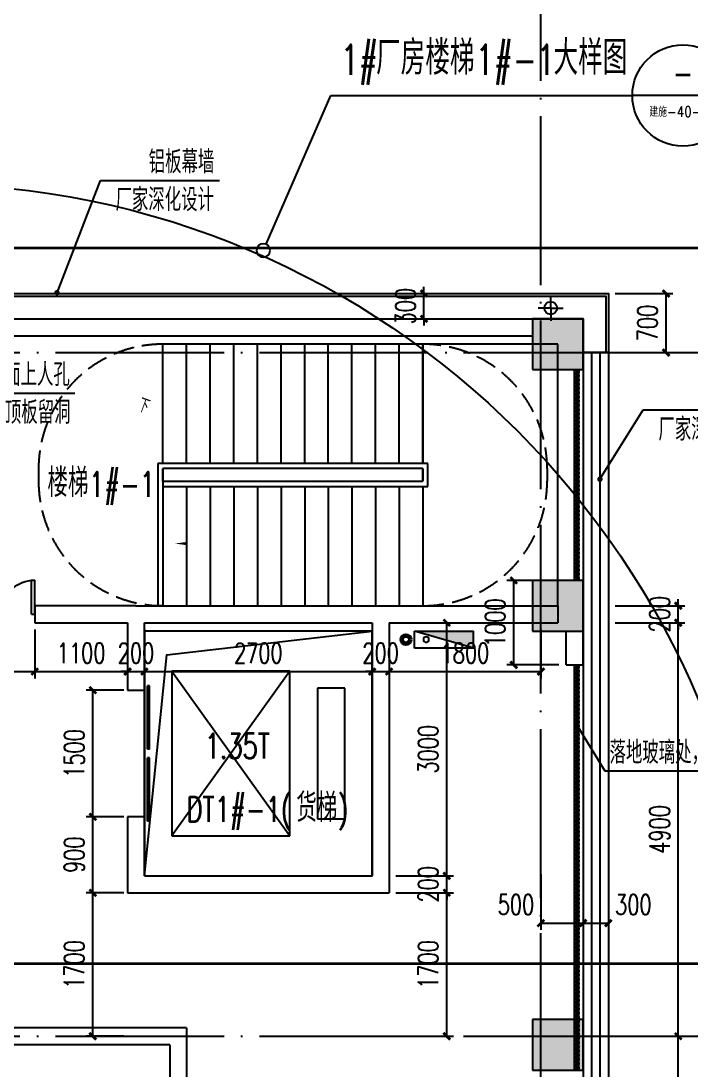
# Model space of a CAD drawing. Extents: x -1313754 to 847533, y 489853 to 941203.
# Drawn here: x -75018 to -67074, y 823320 to 835749 of the extents above; entities that cross this region are included whole.
import ezdxf
from ezdxf.enums import TextEntityAlignment as Align

# ---------------------------------------------------------------- set-up
doc = ezdxf.new("R2010")
doc.units = 0
doc.header["$LTSCALE"] = 1000
doc.header["$MEASUREMENT"] = 0
doc.linetypes.add('DASH', pattern=[0.35, 0.25, -0.1])
doc.linetypes.add('DOTE', pattern=[2.42, 2, -0.2, 0.02, -0.2])
doc.layers.get('Defpoints').update_dxf_attribs({"color": 210})
for name, color, linetype in [('99平面图例外参|99平面图例外参|99平面图例外参|A-STAIR', 150, 'Continuous'), ('A-AXIS-DOTE', 14, 'DOTE'), ('A-AXIS-DP', 126, 'Continuous'), ('A-AXIS-SYMB', 3, 'Continuous'), ('A-CURTAIN', 134, 'Continuous'), ('A-DRAIN', 142, 'Continuous'), ('A-HRAIL', 173, 'Continuous'), ('A-LIN-V', 9, 'Continuous'), ('A-STAIR', 150, 'Continuous'), ('A-TEXT', 61, 'Continuous'), ('A-WINDOW', 140, 'Continuous'), ('A-防火门窗', 1, 'Continuous'), ('AS-COLN', 6, 'Continuous'), ('AS-WALL', 40, 'Continuous'), ('AS-结构边线层', 200, 'Continuous'), ('CURTWALL', 4, 'Continuous'), ('DIM_ELEV', 3, 'Continuous'), ('PUB_HATCH', 8, 'Continuous'), ('PUB_TEXT', 7, 'Continuous'), ('SB_ZF消火栓', 10, 'Continuous'), ('WINDOW', 4, 'Continuous'), ('建-文字', 7, 'Continuous'), ('建-箭头', 3, 'Continuous')]:
    doc.layers.add(name, color=color, linetype=linetype)
doc.layers.add('A-加建区域', color=47, linetype='Continuous', plot=False)
doc.layers.add('LG-ZF消防', color=1, linetype='Continuous', lineweight=60)
doc.styles.add('_TCH_DIM', font='SIMPLEX', dxfattribs={"bigfont": 'GBCBIG'})
doc.styles.add('_TCH_DIM_T3', font='SIMPLEX', dxfattribs={"width": 0.705882, "bigfont": 'GBCBIG'})
doc.styles.add('A-STANDARD', font='SIMPLEX', dxfattribs={"bigfont": 'GBCBIG'})
doc.dimstyles.new('_TCH_ARCH&&80', dxfattribs={"dimtxt": 238, "dimasz": 80, "dimexe": 80, "dimexo": 80, "dimgap": 101, "dimtad": 1, "dimdec": 0, "dimzin": 0, "dimdsep": 46, "dimtxsty": '_TCH_DIM_T3', "dimblk": 'ARCHTICK', "dimcen": 0.09, "dimclrt": 7, "dimazin": 2, "dimtfac": 1, "dimtdec": 0, "dimtix": 1, "dimtmove": 2, "dimatfit": 3, "dimfxl": 0, "dimtolj": 1, "dimtzin": 0, "dimarcsym": 0})

# ---------------------------------------------------------------- blocks, each defined once
blk = doc.blocks.new('dote')
at = {"layer": 'A-AXIS-DOTE'}
for p, q in [((151882.2, -69000), (151882.2, 36662.3)), ((134026.4, 27000), (158590, 27000)), ((134026.4, 18900), (158590, 18900))]:
    blk.add_line(p, q, dxfattribs=at)
blk = doc.blocks.new('43243')
at = {"layer": 'AS-结构边线层'}
for points in [[(-83954, 741420), (-83954, 832020), (-83354, 832020), (-83354, 831920), (-82854, 831920), (-82854, 831720), (-80554, 831720), (-80554, 831920), (-80254, 831920), (-80254, 832220), (-68354, 832220), (-68354, 821020), (-70554, 821020), (-70554, 818320), (-68354, 818320), (-68354, 782920), (-70554, 782920), (-70554, 774520)], [(-73554, 825620), (-73290, 828240), (-70854, 828520)]]:
    blk.add_lwpolyline(points, dxfattribs=at)
blk.add_lwpolyline([(-73554, 825620), (-70854, 825620), (-70854, 828520), (-73554, 828520)], close=True, dxfattribs=at)
blk = doc.blocks.new('3132')
at = {"layer": 'A-AXIS-SYMB'}
for p, q in [((-72112, 833104), (-71345, 834866)), ((-71345, 834866), (-67770, 834866)), ((-66570, 834866), (-67770, 834866))]:
    blk.add_line(p, q, dxfattribs=at)
blk.add_lwpolyline([(-72064, 833030, 1), (-72225, 833030, 1)], format="xyb", close=True, dxfattribs=at)
blk.add_circle((-67170, 834866), 600, dxfattribs=at)
at = {"layer": 'DIM_ELEV', "linetype": 'DASH', "const_width": 30}
blk.add_lwpolyline([(-77020, 833060), (-66360, 833060, -0.414214), (-65860, 832560), (-65860, 825080, -0.414214), (-66360, 824580), (-77020, 824580, -0.414214), (-77520, 825080), (-77520, 832560, -0.414214)], format="xyb", close=True, dxfattribs=at)
at = {"layer": 'PUB_TEXT', "style": '_TCH_DIM', "width": 0.705882}
for s, p in [('1#', (-71228, 835111)), ('1#-1', (-69628, 835111))]:
    blk.add_text(s, height=357, dxfattribs=at).set_placement(p)
at = {"layer": 'PUB_TEXT', "style": '_TCH_DIM'}
for s, p in [('厂房楼梯', (-70808, 835111)), ('大样图', (-68704, 835111))]:
    blk.add_text(s, height=405.1, dxfattribs=at).set_placement(p)
for s, height, width, p, p2 in [('-', 365, 0.777778, (-67291, 834954), (-67048, 834954)), ('建施-40-01', 120.6, 0.947735, (-67568, 834614), (-66771, 834614))]:
    blk.add_text(s, height=height, dxfattribs=dict(at, width=width)).set_placement(p, p2, align=Align.FIT)
blk = doc.blocks.new('A$C5D961328')
at = {"layer": 'SB_ZF消火栓'}
blk.add_hatch(color=256, dxfattribs=at).paths.add_polyline_path([(0, 40), (700, 40), (700, 240)])
at = {"layer": 'A-LIN-V', "ltscale": 500}
blk.add_circle((350, 40), 10001, dxfattribs=at)
at = {"layer": 'SB_ZF消火栓'}
for p, q in [((700, 240), (0, 240)), ((0, 240), (0, 40)), ((700, 240), (0, 40)), ((700, 240), (700, 40)), ((0, 40), (700, 40))]:
    blk.add_line(p, q, dxfattribs=at)
at = {"layer": 'SB_ZF消火栓', "color": 1}
blk.add_circle((140, 140), 32.5, dxfattribs=at)
blk = doc.blocks.new('43242343')
at = {"layer": 'LG-ZF消防', "linetype": 'Continuous'}
blk.add_circle((-70454, 828420), 50, dxfattribs=at)
blk = doc.blocks.new('234243242332')
at = {"layer": 'LG-ZF消防', "linetype": 'Continuous'}
blk.add_blockref('43242343', (0, 0), dxfattribs=at)
at = {"layer": 'SB_ZF消火栓', "xscale": -1, "rotation": 180}
blk.add_blockref('A$C5D961328', (-70354, 828560), dxfattribs=at)
at = {"layer": 'SB_ZF消火栓'}
blk.add_blockref('A$C5D961328', (-76554, 823780), dxfattribs=at)
blk = doc.blocks.new('A$C78062F8E')
at = {"layer": 'A-DRAIN'}
for points in [[(0, 0), (0, 109.5)], [(0, 0), (-109.5, 0)], [(0, 0), (109.5, 0)], [(0, 0), (0, -109.5)]]:
    blk.add_lwpolyline(points, dxfattribs=at)
blk.add_circle((0, 0), 55, dxfattribs=at)
blk = doc.blocks.new('3213121')
at = {"layer": '99平面图例外参|99平面图例外参|99平面图例外参|A-STAIR', "xscale": 1.363636363636364, "yscale": 1.363636363636364, "zscale": 1.363636363636364}
blk.add_blockref('A$C78062F8E', (371262, 832347), dxfattribs=at)
blk = doc.blocks.new('w4324323333')
at = {"layer": 'AS-COLN'}
for p, q in [((-68354, 832220), (-68954, 832220)), ((-68954, 832220), (-68954, 831620)), ((-68354, 831620), (-68354, 832220)), ((-68954, 831620), (-68354, 831620)), ((-68354, 829120), (-68954, 829120)), ((-68954, 829120), (-68954, 828520)), ((-68354, 828520), (-68354, 829120)), ((-68954, 828520), (-68354, 828520)), ((-68354, 823920), (-68954, 823920)), ((-68954, 823920), (-68954, 823320)), ((-68354, 823320), (-68354, 823920)), ((-68954, 823320), (-68354, 823320))]:
    blk.add_line(p, q, dxfattribs=at)
blk = doc.blocks.new('_ArchTick')
at = {"color": 0, "linetype": 'ByBlock', "const_width": 0.4}
blk.add_lwpolyline([(-0.5, -0.5), (0.5, 0.5)], dxfattribs=at)
blk = doc.blocks.new('*D223')
at = {"layer": 'A-AXIS-DP', "color": 0, "lineweight": -2}
for p, q in [((-68641, 829120), (-69256, 829120)), ((-69176, 828120), (-69176, 829120)), ((-68641, 828120), (-69256, 828120))]:
    blk.add_line(p, q, dxfattribs=at)
at = {"layer": 'Defpoints', "color": 0}
for p in [(-69176, 829120), (-68561, 829120), (-68561, 828120)]:
    blk.add_point(p, dxfattribs=at)
at = {"layer": 'A-AXIS-DP', "color": 0, "lineweight": -2, "xscale": 80, "yscale": 80, "zscale": 80}
for p, rotation in [((-69176, 829120), 90), ((-69176, 828120), 270)]:
    blk.add_blockref('_ArchTick', p, dxfattribs=dict(at, rotation=rotation))
at = {"layer": 'A-AXIS-DP', "color": 7, "insert": (-69396, 828620), "char_height": 238, "attachment_point": 5, "rotation": 90, "style": '_TCH_DIM_T3'}
blk.add_mtext('\\A1;1000', dxfattribs=at)
blk = doc.blocks.new('*D435')
at = {"layer": 'A-AXIS-DP', "color": 0, "lineweight": -2}
for p, q in [((-70680, 832520), (-70160, 832520)), ((-70240, 832520), (-70240, 832600)), ((-70240, 832220), (-70240, 832520)), ((-70680, 832220), (-70160, 832220)), ((-70240, 832220), (-70240, 832140))]:
    blk.add_line(p, q, dxfattribs=at)
at = {"layer": 'Defpoints', "color": 0}
for p in [(-70760, 832520), (-70240, 832520), (-70760, 832220)]:
    blk.add_point(p, dxfattribs=at)
at = {"layer": 'A-AXIS-DP', "color": 0, "lineweight": -2, "xscale": 80, "yscale": 80, "zscale": 80}
for p, rotation in [((-70240, 832520), 270), ((-70240, 832220), 90)]:
    blk.add_blockref('_ArchTick', p, dxfattribs=dict(at, rotation=rotation))
at = {"layer": 'A-AXIS-DP', "color": 7, "insert": (-70460, 832370), "char_height": 238, "attachment_point": 5, "rotation": 90, "style": '_TCH_DIM_T3'}
blk.add_mtext('\\A1;300', dxfattribs=at)
blk = doc.blocks.new('*D440')
at = {"layer": 'A-AXIS-DP', "color": 0, "lineweight": -2}
for p, q in [((-73800, 825420), (-74246, 825420)), ((-74166, 823720), (-74166, 825420)), ((-73800, 823720), (-74246, 823720))]:
    blk.add_line(p, q, dxfattribs=at)
at = {"layer": 'Defpoints', "color": 0}
for p in [(-74166, 825420), (-73720, 825420), (-73720, 823720)]:
    blk.add_point(p, dxfattribs=at)
at = {"layer": 'A-AXIS-DP', "color": 0, "lineweight": -2, "xscale": 80, "yscale": 80, "zscale": 80}
for p, rotation in [((-74166, 825420), 90), ((-74166, 823720), 270)]:
    blk.add_blockref('_ArchTick', p, dxfattribs=dict(at, rotation=rotation))
at = {"layer": 'A-AXIS-DP', "color": 7, "insert": (-74386, 824570), "char_height": 238, "attachment_point": 5, "rotation": 90, "style": '_TCH_DIM_T3'}
blk.add_mtext('\\A1;1700', dxfattribs=at)
blk = doc.blocks.new('*D441')
at = {"layer": 'A-AXIS-DP', "color": 0, "lineweight": -2}
for p, q in [((-73800, 826320), (-74246, 826320)), ((-74166, 825420), (-74166, 826320)), ((-73800, 825420), (-74246, 825420))]:
    blk.add_line(p, q, dxfattribs=at)
at = {"layer": 'Defpoints', "color": 0}
for p in [(-74166, 826320), (-73720, 826320), (-73720, 825420)]:
    blk.add_point(p, dxfattribs=at)
at = {"layer": 'A-AXIS-DP', "color": 0, "lineweight": -2, "xscale": 80, "yscale": 80, "zscale": 80}
for p, rotation in [((-74166, 826320), 90), ((-74166, 825420), 270)]:
    blk.add_blockref('_ArchTick', p, dxfattribs=dict(at, rotation=rotation))
at = {"layer": 'A-AXIS-DP', "color": 7, "insert": (-74386, 825870), "char_height": 238, "attachment_point": 5, "rotation": 90, "style": '_TCH_DIM_T3'}
blk.add_mtext('\\A1;900', dxfattribs=at)
blk = doc.blocks.new('*D442')
at = {"layer": 'A-AXIS-DP', "color": 0, "lineweight": -2}
for p, q in [((-73800, 827820), (-74246, 827820)), ((-74166, 826320), (-74166, 827820)), ((-73800, 826320), (-74246, 826320))]:
    blk.add_line(p, q, dxfattribs=at)
at = {"layer": 'Defpoints', "color": 0}
for p in [(-74166, 827820), (-73720, 827820), (-73720, 826320)]:
    blk.add_point(p, dxfattribs=at)
at = {"layer": 'A-AXIS-DP', "color": 0, "lineweight": -2, "xscale": 80, "yscale": 80, "zscale": 80}
for p, rotation in [((-74166, 827820), 90), ((-74166, 826320), 270)]:
    blk.add_blockref('_ArchTick', p, dxfattribs=dict(at, rotation=rotation))
at = {"layer": 'A-AXIS-DP', "color": 7, "insert": (-74386, 827070), "char_height": 238, "attachment_point": 5, "rotation": 90, "style": '_TCH_DIM_T3'}
blk.add_mtext('\\A1;1500', dxfattribs=at)
blk = doc.blocks.new('*D622')
at = {"layer": 'A-AXIS-DP', "color": 0, "lineweight": -2}
for p, q in [((-68854, 825640), (-68854, 824980)), ((-68354, 825640), (-68354, 824980)), ((-68854, 825060), (-68354, 825060))]:
    blk.add_line(p, q, dxfattribs=at)
at = {"layer": 'Defpoints', "color": 0}
for p in [(-68854, 825720), (-68354, 825720), (-68354, 825060)]:
    blk.add_point(p, dxfattribs=at)
at = {"layer": 'A-AXIS-DP', "color": 0, "lineweight": -2, "xscale": 80, "yscale": 80, "zscale": 80, "rotation": 180}
blk.add_blockref('_ArchTick', (-68854, 825060), dxfattribs=at)
at = {"layer": 'A-AXIS-DP', "color": 0, "lineweight": -2, "xscale": 80, "yscale": 80, "zscale": 80}
blk.add_blockref('_ArchTick', (-68354, 825060), dxfattribs=at)
at = {"layer": 'A-AXIS-DP', "color": 7, "insert": (-69150, 825280), "char_height": 238, "attachment_point": 5, "style": '_TCH_DIM_T3'}
blk.add_mtext('\\A1;500', dxfattribs=at)
blk = doc.blocks.new('*D623')
at = {"layer": 'A-AXIS-DP', "color": 0, "lineweight": -2}
for p, q in [((-68354, 825640), (-68354, 824980)), ((-68054, 825640), (-68054, 824980)), ((-68354, 825060), (-68054, 825060))]:
    blk.add_line(p, q, dxfattribs=at)
at = {"layer": 'Defpoints', "color": 0}
for p in [(-68354, 825720), (-68054, 825720), (-68054, 825060)]:
    blk.add_point(p, dxfattribs=at)
at = {"layer": 'A-AXIS-DP', "color": 0, "lineweight": -2, "xscale": 80, "yscale": 80, "zscale": 80, "rotation": 180}
blk.add_blockref('_ArchTick', (-68354, 825060), dxfattribs=at)
at = {"layer": 'A-AXIS-DP', "color": 0, "lineweight": -2, "xscale": 80, "yscale": 80, "zscale": 80}
blk.add_blockref('_ArchTick', (-68054, 825060), dxfattribs=at)
at = {"layer": 'A-AXIS-DP', "color": 7, "insert": (-67758, 825280), "char_height": 238, "attachment_point": 5, "style": '_TCH_DIM_T3'}
blk.add_mtext('\\A1;300', dxfattribs=at)
blk = doc.blocks.new('*D626')
at = {"layer": 'A-AXIS-DP', "color": 0, "lineweight": -2}
for p, q in [((-70574, 825420), (-69890, 825420)), ((-69970, 823720), (-69970, 825420)), ((-70574, 823720), (-69890, 823720))]:
    blk.add_line(p, q, dxfattribs=at)
at = {"layer": 'Defpoints', "color": 0}
for p in [(-70654, 825420), (-69970, 825420), (-70654, 823720)]:
    blk.add_point(p, dxfattribs=at)
at = {"layer": 'A-AXIS-DP', "color": 0, "lineweight": -2, "xscale": 80, "yscale": 80, "zscale": 80}
for p, rotation in [((-69970, 825420), 90), ((-69970, 823720), 270)]:
    blk.add_blockref('_ArchTick', p, dxfattribs=dict(at, rotation=rotation))
at = {"layer": 'A-AXIS-DP', "color": 7, "insert": (-70190, 824570), "char_height": 238, "attachment_point": 5, "rotation": 90, "style": '_TCH_DIM_T3'}
blk.add_mtext('\\A1;1700', dxfattribs=at)
blk = doc.blocks.new('*D627')
at = {"layer": 'A-AXIS-DP', "color": 0, "lineweight": -2}
for p, q in [((-69970, 825620), (-69970, 825700)), ((-70574, 825620), (-69890, 825620)), ((-69970, 825420), (-69970, 825620)), ((-70574, 825420), (-69890, 825420)), ((-69970, 825420), (-69970, 825340))]:
    blk.add_line(p, q, dxfattribs=at)
at = {"layer": 'Defpoints', "color": 0}
for p in [(-70654, 825620), (-69970, 825620), (-70654, 825420)]:
    blk.add_point(p, dxfattribs=at)
at = {"layer": 'A-AXIS-DP', "color": 0, "lineweight": -2, "xscale": 80, "yscale": 80, "zscale": 80}
for p, rotation in [((-69970, 825620), 270), ((-69970, 825420), 90)]:
    blk.add_blockref('_ArchTick', p, dxfattribs=dict(at, rotation=rotation))
at = {"layer": 'A-AXIS-DP', "color": 7, "insert": (-70190, 825520), "char_height": 238, "attachment_point": 5, "rotation": 90, "style": '_TCH_DIM_T3'}
blk.add_mtext('\\A1;200', dxfattribs=at)
blk = doc.blocks.new('*D628')
at = {"layer": 'A-AXIS-DP', "color": 0, "lineweight": -2}
for p, q in [((-70574, 828620), (-69890, 828620)), ((-69970, 825620), (-69970, 828620)), ((-70574, 825620), (-69890, 825620))]:
    blk.add_line(p, q, dxfattribs=at)
at = {"layer": 'Defpoints', "color": 0}
for p in [(-70654, 828620), (-69970, 828620), (-70654, 825620)]:
    blk.add_point(p, dxfattribs=at)
at = {"layer": 'A-AXIS-DP', "color": 0, "lineweight": -2, "xscale": 80, "yscale": 80, "zscale": 80}
for p, rotation in [((-69970, 828620), 90), ((-69970, 825620), 270)]:
    blk.add_blockref('_ArchTick', p, dxfattribs=dict(at, rotation=rotation))
at = {"layer": 'A-AXIS-DP', "color": 7, "insert": (-70190, 827120), "char_height": 238, "attachment_point": 5, "rotation": 90, "style": '_TCH_DIM_T3'}
blk.add_mtext('\\A1;3000', dxfattribs=at)
blk = doc.blocks.new('*D639')
at = {"layer": 'A-AXIS-DP', "color": 0, "lineweight": -2}
for p, q in [((-67974, 823720), (-67146, 823720)), ((-67226, 821220), (-67226, 823720)), ((-67974, 821220), (-67146, 821220))]:
    blk.add_line(p, q, dxfattribs=at)
at = {"layer": 'Defpoints', "color": 0}
for p in [(-68054, 823720), (-67226, 823720), (-68054, 821220)]:
    blk.add_point(p, dxfattribs=at)
at = {"layer": 'A-AXIS-DP', "color": 0, "lineweight": -2, "xscale": 80, "yscale": 80, "zscale": 80}
for p, rotation in [((-67226, 823720), 90), ((-67226, 821220), 270)]:
    blk.add_blockref('_ArchTick', p, dxfattribs=dict(at, rotation=rotation))
at = {"layer": 'A-AXIS-DP', "color": 7, "insert": (-67446, 822470), "char_height": 238, "attachment_point": 5, "rotation": 90, "style": '_TCH_DIM_T3'}
blk.add_mtext('\\A1;2500', dxfattribs=at)
blk = doc.blocks.new('*D640')
at = {"layer": 'A-AXIS-DP', "color": 0, "lineweight": -2}
for p, q in [((-67974, 828620), (-67146, 828620)), ((-67226, 823720), (-67226, 828620)), ((-67974, 823720), (-67146, 823720))]:
    blk.add_line(p, q, dxfattribs=at)
at = {"layer": 'Defpoints', "color": 0}
for p in [(-68054, 828620), (-67226, 828620), (-68054, 823720)]:
    blk.add_point(p, dxfattribs=at)
at = {"layer": 'A-AXIS-DP', "color": 0, "lineweight": -2, "xscale": 80, "yscale": 80, "zscale": 80}
for p, rotation in [((-67226, 828620), 90), ((-67226, 823720), 270)]:
    blk.add_blockref('_ArchTick', p, dxfattribs=dict(at, rotation=rotation))
at = {"layer": 'A-AXIS-DP', "color": 7, "insert": (-67446, 826170), "char_height": 238, "attachment_point": 5, "rotation": 90, "style": '_TCH_DIM_T3'}
blk.add_mtext('\\A1;4900', dxfattribs=at)
blk = doc.blocks.new('*D641')
at = {"layer": 'A-AXIS-DP', "color": 0, "lineweight": -2}
for p, q in [((-67226, 828820), (-67226, 828900)), ((-67974, 828820), (-67146, 828820)), ((-67226, 828620), (-67226, 828820)), ((-67974, 828620), (-67146, 828620)), ((-67226, 828620), (-67226, 828540))]:
    blk.add_line(p, q, dxfattribs=at)
at = {"layer": 'Defpoints', "color": 0}
for p in [(-68054, 828820), (-67226, 828820), (-68054, 828620)]:
    blk.add_point(p, dxfattribs=at)
at = {"layer": 'A-AXIS-DP', "color": 0, "lineweight": -2, "xscale": 80, "yscale": 80, "zscale": 80}
for p, rotation in [((-67226, 828820), 270), ((-67226, 828620), 90)]:
    blk.add_blockref('_ArchTick', p, dxfattribs=dict(at, rotation=rotation))
at = {"layer": 'A-AXIS-DP', "color": 7, "insert": (-67446, 828720), "char_height": 238, "attachment_point": 5, "rotation": 90, "style": '_TCH_DIM_T3'}
blk.add_mtext('\\A1;200', dxfattribs=at)
blk = doc.blocks.new('*D802')
at = {"layer": 'A-AXIS-DP', "color": 0, "lineweight": -2}
for p, q in [((-76454, 828540), (-76454, 827960)), ((-74854, 828540), (-74854, 827960)), ((-76454, 828040), (-74854, 828040))]:
    blk.add_line(p, q, dxfattribs=at)
at = {"layer": 'Defpoints', "color": 0}
for p in [(-76454, 828620), (-74854, 828620), (-74854, 828040)]:
    blk.add_point(p, dxfattribs=at)
at = {"layer": 'A-AXIS-DP', "color": 0, "lineweight": -2, "xscale": 80, "yscale": 80, "zscale": 80, "rotation": 180}
blk.add_blockref('_ArchTick', (-76454, 828040), dxfattribs=at)
at = {"layer": 'A-AXIS-DP', "color": 0, "lineweight": -2, "xscale": 80, "yscale": 80, "zscale": 80}
blk.add_blockref('_ArchTick', (-74854, 828040), dxfattribs=at)
at = {"layer": 'A-AXIS-DP', "color": 7, "insert": (-75654, 828260), "char_height": 238, "attachment_point": 5, "style": '_TCH_DIM_T3'}
blk.add_mtext('\\A1;1600', dxfattribs=at)
blk = doc.blocks.new('*D803')
at = {"layer": 'A-AXIS-DP', "color": 0, "lineweight": -2}
for p, q in [((-74854, 828540), (-74854, 827960)), ((-73754, 828540), (-73754, 827960)), ((-74854, 828040), (-73754, 828040))]:
    blk.add_line(p, q, dxfattribs=at)
at = {"layer": 'Defpoints', "color": 0}
for p in [(-74854, 828620), (-73754, 828620), (-73754, 828040)]:
    blk.add_point(p, dxfattribs=at)
at = {"layer": 'A-AXIS-DP', "color": 0, "lineweight": -2, "xscale": 80, "yscale": 80, "zscale": 80, "rotation": 180}
blk.add_blockref('_ArchTick', (-74854, 828040), dxfattribs=at)
at = {"layer": 'A-AXIS-DP', "color": 0, "lineweight": -2, "xscale": 80, "yscale": 80, "zscale": 80}
blk.add_blockref('_ArchTick', (-73754, 828040), dxfattribs=at)
at = {"layer": 'A-AXIS-DP', "color": 7, "insert": (-74304, 828260), "char_height": 238, "attachment_point": 5, "style": '_TCH_DIM_T3'}
blk.add_mtext('\\A1;1100', dxfattribs=at)
blk = doc.blocks.new('*D804')
at = {"layer": 'A-AXIS-DP', "color": 0, "lineweight": -2}
for p, q in [((-73754, 828540), (-73754, 827960)), ((-73554, 828540), (-73554, 827960)), ((-73754, 828040), (-73834, 828040)), ((-73754, 828040), (-73554, 828040)), ((-73554, 828040), (-73474, 828040))]:
    blk.add_line(p, q, dxfattribs=at)
at = {"layer": 'Defpoints', "color": 0}
for p in [(-73754, 828620), (-73554, 828620), (-73554, 828040)]:
    blk.add_point(p, dxfattribs=at)
at = {"layer": 'A-AXIS-DP', "color": 0, "lineweight": -2, "xscale": 80, "yscale": 80, "zscale": 80}
blk.add_blockref('_ArchTick', (-73754, 828040), dxfattribs=at)
at = {"layer": 'A-AXIS-DP', "color": 0, "lineweight": -2, "xscale": 80, "yscale": 80, "zscale": 80, "rotation": 180}
blk.add_blockref('_ArchTick', (-73554, 828040), dxfattribs=at)
at = {"layer": 'A-AXIS-DP', "color": 7, "insert": (-73654, 828260), "char_height": 238, "attachment_point": 5, "style": '_TCH_DIM_T3'}
blk.add_mtext('\\A1;200', dxfattribs=at)
blk = doc.blocks.new('*D805')
at = {"layer": 'A-AXIS-DP', "color": 0, "lineweight": -2}
for p, q in [((-73554, 828540), (-73554, 827960)), ((-70854, 828540), (-70854, 827960)), ((-73554, 828040), (-70854, 828040))]:
    blk.add_line(p, q, dxfattribs=at)
at = {"layer": 'Defpoints', "color": 0}
for p in [(-73554, 828620), (-70854, 828620), (-70854, 828040)]:
    blk.add_point(p, dxfattribs=at)
at = {"layer": 'A-AXIS-DP', "color": 0, "lineweight": -2, "xscale": 80, "yscale": 80, "zscale": 80, "rotation": 180}
blk.add_blockref('_ArchTick', (-73554, 828040), dxfattribs=at)
at = {"layer": 'A-AXIS-DP', "color": 0, "lineweight": -2, "xscale": 80, "yscale": 80, "zscale": 80}
blk.add_blockref('_ArchTick', (-70854, 828040), dxfattribs=at)
at = {"layer": 'A-AXIS-DP', "color": 7, "insert": (-72204, 828260), "char_height": 238, "attachment_point": 5, "style": '_TCH_DIM_T3'}
blk.add_mtext('\\A1;2700', dxfattribs=at)
blk = doc.blocks.new('*D806')
at = {"layer": 'A-AXIS-DP', "color": 0, "lineweight": -2}
for p, q in [((-70854, 828540), (-70854, 827960)), ((-70654, 828540), (-70654, 827960)), ((-70854, 828040), (-70934, 828040)), ((-70854, 828040), (-70654, 828040)), ((-70654, 828040), (-70574, 828040))]:
    blk.add_line(p, q, dxfattribs=at)
at = {"layer": 'Defpoints', "color": 0}
for p in [(-70854, 828620), (-70654, 828620), (-70654, 828040)]:
    blk.add_point(p, dxfattribs=at)
at = {"layer": 'A-AXIS-DP', "color": 0, "lineweight": -2, "xscale": 80, "yscale": 80, "zscale": 80}
blk.add_blockref('_ArchTick', (-70854, 828040), dxfattribs=at)
at = {"layer": 'A-AXIS-DP', "color": 0, "lineweight": -2, "xscale": 80, "yscale": 80, "zscale": 80, "rotation": 180}
blk.add_blockref('_ArchTick', (-70654, 828040), dxfattribs=at)
at = {"layer": 'A-AXIS-DP', "color": 7, "insert": (-70754, 828260), "char_height": 238, "attachment_point": 5, "style": '_TCH_DIM_T3'}
blk.add_mtext('\\A1;200', dxfattribs=at)
blk = doc.blocks.new('*D807')
at = {"layer": 'A-AXIS-DP', "color": 0, "lineweight": -2}
for p, q in [((-70654, 828540), (-70654, 827960)), ((-68854, 828540), (-68854, 827960)), ((-70654, 828040), (-68854, 828040))]:
    blk.add_line(p, q, dxfattribs=at)
at = {"layer": 'Defpoints', "color": 0}
for p in [(-70654, 828620), (-68854, 828620), (-68854, 828040)]:
    blk.add_point(p, dxfattribs=at)
at = {"layer": 'A-AXIS-DP', "color": 0, "lineweight": -2, "xscale": 80, "yscale": 80, "zscale": 80, "rotation": 180}
blk.add_blockref('_ArchTick', (-70654, 828040), dxfattribs=at)
at = {"layer": 'A-AXIS-DP', "color": 0, "lineweight": -2, "xscale": 80, "yscale": 80, "zscale": 80}
blk.add_blockref('_ArchTick', (-68854, 828040), dxfattribs=at)
at = {"layer": 'A-AXIS-DP', "color": 7, "insert": (-69754, 828260), "char_height": 238, "attachment_point": 5, "style": '_TCH_DIM_T3'}
blk.add_mtext('\\A1;1800', dxfattribs=at)
blk = doc.blocks.new('*D1081')
at = {"layer": 'A-AXIS-DP', "color": 0, "lineweight": -2}
for p, q in [((-67974, 832520), (-67290, 832520)), ((-67370, 831820), (-67370, 832520)), ((-67974, 831820), (-67290, 831820))]:
    blk.add_line(p, q, dxfattribs=at)
at = {"layer": 'Defpoints', "color": 0}
for p in [(-68054, 832520), (-67370, 832520), (-68054, 831820)]:
    blk.add_point(p, dxfattribs=at)
at = {"layer": 'A-AXIS-DP', "color": 0, "lineweight": -2, "xscale": 80, "yscale": 80, "zscale": 80}
for p, rotation in [((-67370, 832520), 90), ((-67370, 831820), 270)]:
    blk.add_blockref('_ArchTick', p, dxfattribs=dict(at, rotation=rotation))
at = {"layer": 'A-AXIS-DP', "color": 7, "insert": (-67590, 832170), "char_height": 238, "attachment_point": 5, "rotation": 90, "style": '_TCH_DIM_T3'}
blk.add_mtext('\\A1;700', dxfattribs=at)
blk = doc.blocks.new('$DorLib2D$00000225')
at = {"color": 0}
for p, q in [((0.475, -0.0014), (0.475, 0.7521)), ((0.475, 0.7521), (0.5, 0.7521)), ((0.5, -0.0014), (0.5, 0.7521)), ((-0.5, 0), (-0.5, 0.252)), ((-0.475, 0.252), (-0.5, 0.252)), ((-0.475, 0), (-0.475, 0.252)), ((-0.475, 0), (-0.5, 0)), ((0.475, -0.0014), (0.5, -0.0014))]:
    blk.add_line(p, q, dxfattribs=at)
for centre, radius, start, end in [((0.5046, -0.0019), 0.7546, 92.24927, 179.72377), ((-0.5008, 0.0026), 0.2508, 359.78987, 84.09744)]:
    blk.add_arc(centre, radius, start, end, dxfattribs=at)
blk = doc.blocks.new('$DORLIB2D$00000127')
at = {"color": 0}
for points in [[(-0.5333, 0.7949), (-0.5333, 0.6904)], [(-0.0333, 0.7949), (-0.5333, 0.7949)], [(-0.0333, 0.7949), (-0.0333, 0.6904)], [(0.5333, 0.7949), (0.0333, 0.7949)], [(0.0333, 0.7949), (0.0333, 0.6904)], [(0.5333, 0.7949), (0.5333, 0.6904)], [(-0.0333, 0.6904), (-0.5333, 0.6904)], [(0.5333, 0.6904), (0.0333, 0.6904)], [(0.5, 0.5), (-0.5, 0.5)]]:
    blk.add_lwpolyline(points, dxfattribs=at)
blk = doc.blocks.new('99平面图例外参$0$$LinePat$圆环')
for points in [[(0, 150), (300, 150)], [(0, 0), (300, 0)], [(0, -150), (300, -150)]]:
    blk.add_lwpolyline(points)
at = {"color": 0}
blk.add_circle((150, 0), 150, dxfattribs=at)

msp = doc.modelspace()

# ---------------------------------------------------------------- hatches: boundary and pattern name
at = {"layer": 'PUB_HATCH'}
for points in [[(-68954.2, 831620), (-68354.2, 831620), (-68354.2, 832220), (-68954.2, 832220)], [(-68954.2, 828520), (-68354.2, 828520), (-68354.2, 829120), (-68954.2, 829120)], [(-68954.2, 823320), (-68354.2, 823320), (-68354.2, 823920), (-68954.2, 823920)]]:
    msp.add_hatch(color=256, dxfattribs=at).paths.add_polyline_path(points)

# ---------------------------------------------------------------- linework, layer by layer
at = {"layer": 'A-AXIS-DP', "color": 9, "linetype": 'DASH'}
for p, q in [((-74809.5, 830445), (-74809.5, 830295)), ((-68779.5, 830445), (-68779.5, 830295))]:
    msp.add_line(p, q, dxfattribs=at)
for points in [[(-73334.5, 831920, 0.4142136), (-74809.5, 830445)], [(-70254.5, 831920, -0.4142136), (-68779.5, 830445)], [(-73334.5, 828820, -0.4142136), (-74809.5, 830295)], [(-70254.5, 828820, 0.4142136), (-68779.5, 830295)]]:
    msp.add_lwpolyline(points, format="xyb", dxfattribs=at)
at = {"layer": 'A-AXIS-SYMB'}
for p, q in [((-74590, 832530), (-74075.8, 833860)), ((-74075.8, 833860), (-72665.8, 833860)), ((-75640, 831340), (-74380, 831340)), ((-68154.2, 830320), (-67640, 831140)), ((-67640, 831140), (-66230, 831140)), ((-68430.6, 827412.5), (-68097.7, 826864)), ((-68097.7, 826864), (-65639.2, 826864))]:
    msp.add_line(p, q, dxfattribs=at)
at = {"layer": 'A-AXIS-SYMB', "const_width": 32}
for points in [[(-74595.8, 832515.1, 1), (-74584.2, 832544.9, 1)], [(-68162.7, 830306.4, 1), (-68145.7, 830333.6, 1)], [(-68439, 827426.1, 1), (-68422.3, 827398.8, 1)]]:
    msp.add_lwpolyline(points, format="xyb", close=True, dxfattribs=at)
at = {"layer": 'A-CURTAIN'}
for points in [[(-80554.2, 831920), (-80554.2, 832520), (-68054.2, 832520), (-68054.2, 831820)], [(-80524.2, 831920), (-80524.2, 832490), (-68084.2, 832490), (-68084.2, 831820)]]:
    msp.add_lwpolyline(points, dxfattribs=at)
at = {"layer": 'A-STAIR'}
for p, q in [((-70254.5, 831920), (-73334.5, 831920)), ((-73334.5, 830505), (-73334.5, 831920)), ((-73054.5, 830505), (-73054.5, 831920)), ((-72774.5, 830505), (-72774.5, 831920)), ((-72494.5, 830505), (-72494.5, 831920)), ((-72214.5, 830505), (-72214.5, 831920)), ((-71934.5, 830505), (-71934.5, 831920)), ((-71654.5, 830505), (-71654.5, 831920)), ((-71374.5, 830505), (-71374.5, 831920)), ((-71094.5, 830505), (-71094.5, 831920)), ((-70814.5, 830505), (-70814.5, 831920)), ((-70534.5, 830505), (-70534.5, 831920)), ((-70254.5, 830505), (-70254.5, 831920)), ((-68654.5, 831920), (-70254.5, 831920)), ((-70254.5, 831920), (-70254.5, 830505)), ((-68654.5, 828820), (-68654.5, 831920)), ((-70194.5, 830505), (-73394.5, 830505)), ((-73394.5, 830505), (-73394.5, 828820)), ((-70194.5, 830235), (-70194.5, 830505)), ((-70254.5, 830445), (-73334.5, 830445)), ((-70254.5, 830445), (-73334.5, 830445)), ((-73334.5, 830445), (-73334.5, 828820)), ((-73334.5, 830295), (-73334.5, 830445)), ((-70254.5, 830295), (-70254.5, 830445)), ((-70254.5, 830445), (-70254.5, 830295)), ((-73334.5, 830295), (-70254.5, 830295)), ((-73334.5, 830295), (-73334.5, 830235)), ((-73334.5, 830295), (-70254.5, 830295)), ((-73334.5, 830295), (-73334.5, 830235)), ((-73334.5, 830235), (-73334.5, 828820)), ((-73334.5, 830235), (-70194.5, 830235)), ((-73054.5, 830235), (-73054.5, 828820)), ((-72774.5, 830235), (-72774.5, 828820)), ((-72494.5, 830235), (-72494.5, 828820)), ((-72214.5, 830235), (-72214.5, 828820)), ((-71934.5, 830235), (-71934.5, 828820)), ((-71654.5, 830235), (-71654.5, 828820)), ((-71374.5, 830235), (-71374.5, 828820)), ((-71094.5, 830235), (-71094.5, 828820)), ((-70814.5, 830235), (-70814.5, 828820)), ((-70534.5, 830235), (-70534.5, 828820)), ((-70254.5, 830235), (-70254.5, 828820)), ((-70254.5, 830235), (-70254.5, 828820)), ((-73334.5, 828820), (-73394.5, 828820)), ((-73334.5, 828820), (-70254.5, 828820)), ((-70254.5, 828820), (-68654.5, 828820)), ((-71829.2, 828045), (-73229.2, 828045)), ((-73229.2, 828045), (-73229.2, 826095)), ((-71829.2, 828045), (-73229.2, 826095)), ((-73229.2, 828045), (-71829.2, 826095)), ((-71829.2, 826095), (-71829.2, 828045)), ((-71179.2, 827845), (-71504.2, 827845)), ((-71504.2, 827845), (-71504.2, 826295)), ((-71179.2, 826295), (-71179.2, 827845)), ((-71504.2, 826295), (-71179.2, 826295)), ((-73229.2, 826095), (-71829.2, 826095))]:
    msp.add_line(p, q, dxfattribs=at)
at = {"layer": 'AS-WALL'}
for p, q in [((-76654.2, 832220), (-68954.2, 832220)), ((-68954.2, 832220), (-68954.2, 832020)), ((-76554.2, 832020), (-68954.2, 832020)), ((-73654.2, 828820), (-74854.2, 828820)), ((-74854.2, 828820), (-74854.2, 828620)), ((-73654.2, 828820), (-70754.2, 828820)), ((-70754.2, 828820), (-68654.2, 828820)), ((-68654.2, 828820), (-68654.2, 828620)), ((-74854.2, 828620), (-73754.2, 828620)), ((-73754.2, 828620), (-73754.2, 827820)), ((-73554.2, 827820), (-73554.2, 828620)), ((-73554.2, 828620), (-70854.2, 828620)), ((-70854.2, 828620), (-70854.2, 825620)), ((-70654.2, 828620), (-70654.2, 825420)), ((-70654.2, 828620), (-68654.2, 828620)), ((-68554.2, 828120), (-68554.2, 828520)), ((-68554.2, 828520), (-68354.2, 828520)), ((-68354.2, 828120), (-68354.2, 828520)), ((-68554.2, 828120), (-68354.2, 828120)), ((-73754.2, 827820), (-73554.2, 827820)), ((-73554.2, 826320), (-73754.2, 826320)), ((-73754.2, 826320), (-73754.2, 825420)), ((-73554.2, 825620), (-73554.2, 826320)), ((-73554.2, 825620), (-70854.2, 825620)), ((-73754.2, 825420), (-70654.2, 825420)), ((-73054.2, 823820), (-76554.2, 823820)), ((-73054.2, 823820), (-73054.2, 818320)), ((-73254.2, 823620), (-76754.2, 823620)), ((-73254.2, 823620), (-73254.2, 818220))]:
    msp.add_line(p, q, dxfattribs=at)
at = {"layer": 'CURTWALL'}
for p, q in [((-68354.2, 831820), (-68354.2, 821020)), ((-68054.2, 831820), (-68354.2, 831820)), ((-68254.2, 831820), (-68254.2, 821020)), ((-68154.2, 831820), (-68154.2, 821020)), ((-68054.2, 831820), (-68054.2, 821020))]:
    msp.add_line(p, q, dxfattribs=at)
at = {"layer": '建-箭头'}
msp.add_lwpolyline([(-73474.5, 831182.5, 0, 0, 0), (-69454.5, 831182.5, 0, 0, 0), (-69454.5, 829557.5, 0, 0, 0), (-73194.5, 829557.5, 0, 40, 0), (-73044.5, 829557.5, 0, 0, 0)], format="xyseb", dxfattribs=at)

# ---------------------------------------------------------------- block references
at = {"layer": 'A-AXIS-DP'}
msp.add_blockref('3132', (0, 0), dxfattribs=at)
at = {"layer": 'A-HRAIL'}
for p, xscale, yscale, zscale, rotation in [((-68429.2, 831570), 0.1666666664472471, 0.1666666664472471, 0.1666666664472471, 89.99999999976255), ((-68429.2, 831520), 0.1666666664472471, 0.1666666664472471, 0.1666666664472471, 89.99999999976255), ((-68429.2, 831470), 0.1666666664472471, 0.1666666664472471, 0.1666666664472471, 89.99999999976255), ((-68429.2, 831420), 0.1666666664472471, 0.1666666664472471, 0.1666666664472471, 89.99999999976255), ((-68429.2, 831370), 0.1666666664472471, 0.1666666664472471, 0.1666666664472471, 89.99999999976255), ((-68429.2, 831320), 0.1666666664472471, 0.1666666664472471, 0.1666666664472471, 89.99999999976255), ((-68429.2, 831270), 0.1666666664472471, 0.1666666664472471, 0.1666666664472471, 89.99999999976255), ((-68429.2, 831220), 0.1666666664472471, 0.1666666664472471, 0.1666666664472471, 89.99999999976255), ((-68429.2, 831170), 0.1666666664472471, 0.1666666664472471, 0.1666666664472471, 89.99999999976255), ((-68429.2, 831120), 0.1666666664472471, 0.1666666664472471, 0.1666666664472471, 89.99999999976255), ((-68429.2, 831070), 0.1666666664472471, 0.1666666664472471, 0.1666666664472471, 89.99999999976255), ((-68429.2, 831020), 0.1666666664472471, 0.1666666664472471, 0.1666666664472471, 89.99999999976255), ((-68429.2, 830970), 0.1666666664472471, 0.1666666664472471, 0.1666666664472471, 89.99999999976255), ((-68429.2, 830920), 0.1666666664472471, 0.1666666664472471, 0.1666666664472471, 89.99999999976255), ((-68429.2, 830870), 0.1666666664472471, 0.1666666664472471, 0.1666666664472471, 89.99999999976255), ((-68429.2, 830820), 0.1666666664472471, 0.1666666664472471, 0.1666666664472471, 89.99999999976255), ((-68429.2, 830770), 0.1666666664472471, 0.1666666664472471, 0.1666666664472471, 89.99999999976255), ((-68429.2, 830720), 0.1666666664472471, 0.1666666664472471, 0.1666666664472471, 89.99999999976255), ((-68429.2, 830670), 0.1666666664472471, 0.1666666664472471, 0.1666666664472471, 89.99999999976255), ((-68429.2, 830620), 0.1666666664472471, 0.1666666664472471, 0.1666666664472471, 89.99999999976255), ((-68429.2, 830570), 0.1666666664472471, 0.1666666664472471, 0.1666666664472471, 89.99999999976255), ((-68429.2, 830520), 0.1666666664472471, 0.1666666664472471, 0.1666666664472471, 89.99999999976255), ((-68429.2, 830470), 0.1666666664472471, 0.1666666664472471, 0.1666666664472471, 89.99999999976255), ((-68429.2, 830420), 0.1666666664472471, 0.1666666664472471, 0.1666666664472471, 89.99999999976255), ((-68429.2, 830370), 0.1666666664472471, 0.1666666664472471, 0.1666666664472471, 89.99999999976255), ((-68429.2, 830320), 0.1666666664472471, 0.1666666664472471, 0.1666666664472471, 89.99999999976255), ((-68429.2, 830270), 0.1666666664472471, 0.1666666664472471, 0.1666666664472471, 89.99999999976255), ((-68429.2, 830220), 0.1666666664472471, 0.1666666664472471, 0.1666666664472471, 89.99999999976255), ((-68429.2, 830170), 0.1666666664472471, 0.1666666664472471, 0.1666666664472471, 89.99999999976255), ((-68429.2, 830120), 0.1666666664472471, 0.1666666664472471, 0.1666666664472471, 89.99999999976255), ((-68429.2, 830070), 0.1666666664472471, 0.1666666664472471, 0.1666666664472471, 89.99999999976255), ((-68429.2, 830020), 0.1666666664472471, 0.1666666664472471, 0.1666666664472471, 89.99999999976255), ((-68429.2, 829970), 0.1666666664472471, 0.1666666664472471, 0.1666666664472471, 89.99999999976255), ((-68429.2, 829920), 0.1666666664472471, 0.1666666664472471, 0.1666666664472471, 89.99999999976255), ((-68429.2, 829870), 0.1666666664472471, 0.1666666664472471, 0.1666666664472471, 89.99999999976255), ((-68429.2, 829820), 0.1666666664472471, 0.1666666664472471, 0.1666666664472471, 89.99999999976255), ((-68429.2, 829770), 0.1666666664472471, 0.1666666664472471, 0.1666666664472471, 89.99999999976255), ((-68429.2, 829720), 0.1666666664472471, 0.1666666664472471, 0.1666666664472471, 89.99999999976255), ((-68429.2, 829670), 0.1666666664472471, 0.1666666664472471, 0.1666666664472471, 89.99999999976255), ((-68429.2, 829620), 0.1666666664472471, 0.1666666664472471, 0.1666666664472471, 89.99999999976255), ((-68429.2, 829570), 0.1666666664472471, 0.1666666664472471, 0.1666666664472471, 89.99999999976255), ((-68429.2, 829520), 0.1666666664472471, 0.1666666664472471, 0.1666666664472471, 89.99999999976255), ((-68429.2, 829470), 0.1666666664472471, 0.1666666664472471, 0.1666666664472471, 89.99999999976255), ((-68429.2, 829420), 0.1666666664472471, 0.1666666664472471, 0.1666666664472471, 89.99999999976255), ((-68429.2, 829370), 0.1666666664472471, 0.1666666664472471, 0.1666666664472471, 89.99999999976255), ((-68429.2, 829320), 0.1666666664472471, 0.1666666664472471, 0.1666666664472471, 89.99999999976255), ((-68429.2, 829270), 0.1666666664472471, 0.1666666664472471, 0.1666666664472471, 89.99999999976255), ((-68429.2, 829220), 0.1666666664472471, 0.1666666664472471, 0.1666666664472471, 89.99999999976255), ((-68429.2, 829170), 0.1666666664472471, 0.1666666664472471, 0.1666666664472471, 89.99999999976255), ((-68429.2, 829120), 0.1666666664472471, 0.1666666664472471, 0.1666666664472471, 89.99999999976255), ((-68429.2, 828070), 0.1666666670486833, 0.1666666670486833, 0.1666666670486833, 89.9999999997008), ((-68429.2, 828020), 0.1666666670486833, 0.1666666670486833, 0.1666666670486833, 89.9999999997008), ((-68429.2, 827970), 0.1666666670486833, 0.1666666670486833, 0.1666666670486833, 89.9999999997008), ((-68429.2, 827920), 0.1666666670486833, 0.1666666670486833, 0.1666666670486833, 89.9999999997008), ((-68429.2, 827870), 0.1666666670486833, 0.1666666670486833, 0.1666666670486833, 89.9999999997008), ((-68429.2, 827820), 0.1666666670486833, 0.1666666670486833, 0.1666666670486833, 89.9999999997008), ((-68429.2, 827770), 0.1666666670486833, 0.1666666670486833, 0.1666666670486833, 89.9999999997008), ((-68429.2, 827720), 0.1666666670486833, 0.1666666670486833, 0.1666666670486833, 89.9999999997008), ((-68429.2, 827670), 0.1666666670486833, 0.1666666670486833, 0.1666666670486833, 89.9999999997008), ((-68429.2, 827620), 0.1666666670486833, 0.1666666670486833, 0.1666666670486833, 89.9999999997008), ((-68429.2, 827570), 0.1666666670486833, 0.1666666670486833, 0.1666666670486833, 89.9999999997008), ((-68429.2, 827520), 0.1666666670486833, 0.1666666670486833, 0.1666666670486833, 89.9999999997008), ((-68429.2, 827470), 0.1666666670486833, 0.1666666670486833, 0.1666666670486833, 89.9999999997008), ((-68429.2, 827420), 0.1666666670486833, 0.1666666670486833, 0.1666666670486833, 89.9999999997008), ((-68429.2, 827370), 0.1666666670486833, 0.1666666670486833, 0.1666666670486833, 89.9999999997008), ((-68429.2, 827320), 0.1666666670486833, 0.1666666670486833, 0.1666666670486833, 89.9999999997008), ((-68429.2, 827270), 0.1666666670486833, 0.1666666670486833, 0.1666666670486833, 89.9999999997008), ((-68429.2, 827220), 0.1666666670486833, 0.1666666670486833, 0.1666666670486833, 89.9999999997008), ((-68429.2, 827170), 0.1666666670486833, 0.1666666670486833, 0.1666666670486833, 89.9999999997008), ((-68429.2, 827120), 0.1666666670486833, 0.1666666670486833, 0.1666666670486833, 89.9999999997008), ((-68429.2, 827070), 0.1666666670486833, 0.1666666670486833, 0.1666666670486833, 89.9999999997008), ((-68429.2, 827020), 0.1666666670486833, 0.1666666670486833, 0.1666666670486833, 89.9999999997008), ((-68429.2, 826970), 0.1666666670486833, 0.1666666670486833, 0.1666666670486833, 89.9999999997008), ((-68429.2, 826920), 0.1666666670486833, 0.1666666670486833, 0.1666666670486833, 89.9999999997008), ((-68429.2, 826870), 0.1666666670486833, 0.1666666670486833, 0.1666666670486833, 89.9999999997008), ((-68429.2, 826820), 0.1666666670486833, 0.1666666670486833, 0.1666666670486833, 89.9999999997008), ((-68429.2, 826770), 0.1666666670486833, 0.1666666670486833, 0.1666666670486833, 89.9999999997008), ((-68429.2, 826720), 0.1666666670486833, 0.1666666670486833, 0.1666666670486833, 89.9999999997008), ((-68429.2, 826670), 0.1666666670486833, 0.1666666670486833, 0.1666666670486833, 89.9999999997008), ((-68429.2, 826620), 0.1666666670486833, 0.1666666670486833, 0.1666666670486833, 89.9999999997008), ((-68429.2, 826570), 0.1666666670486833, 0.1666666670486833, 0.1666666670486833, 89.9999999997008), ((-68429.2, 826520), 0.1666666670486833, 0.1666666670486833, 0.1666666670486833, 89.9999999997008), ((-68429.2, 826470), 0.1666666670486833, 0.1666666670486833, 0.1666666670486833, 89.9999999997008), ((-68429.2, 826420), 0.1666666670486833, 0.1666666670486833, 0.1666666670486833, 89.9999999997008), ((-68429.2, 826370), 0.1666666670486833, 0.1666666670486833, 0.1666666670486833, 89.9999999997008), ((-68429.2, 826320), 0.1666666670486833, 0.1666666670486833, 0.1666666670486833, 89.9999999997008), ((-68429.2, 826270), 0.1666666670486833, 0.1666666670486833, 0.1666666670486833, 89.9999999997008), ((-68429.2, 826220), 0.1666666670486833, 0.1666666670486833, 0.1666666670486833, 89.9999999997008), ((-68429.2, 826170), 0.1666666670486833, 0.1666666670486833, 0.1666666670486833, 89.9999999997008), ((-68429.2, 826120), 0.1666666670486833, 0.1666666670486833, 0.1666666670486833, 89.9999999997008), ((-68429.2, 826070), 0.1666666670486833, 0.1666666670486833, 0.1666666670486833, 89.9999999997008), ((-68429.2, 826020), 0.1666666670486833, 0.1666666670486833, 0.1666666670486833, 89.9999999997008), ((-68429.2, 825970), 0.1666666670486833, 0.1666666670486833, 0.1666666670486833, 89.9999999997008), ((-68429.2, 825920), 0.1666666670486833, 0.1666666670486833, 0.1666666670486833, 89.9999999997008), ((-68429.2, 825870), 0.1666666670486833, 0.1666666670486833, 0.1666666670486833, 89.9999999997008), ((-68429.2, 825820), 0.1666666670486833, 0.1666666670486833, 0.1666666670486833, 89.9999999997008), ((-68429.2, 825770), 0.1666666670486833, 0.1666666670486833, 0.1666666670486833, 89.9999999997008), ((-68429.2, 825720), 0.1666666670486833, 0.1666666670486833, 0.1666666670486833, 89.9999999997008), ((-68429.2, 825670), 0.1666666670486833, 0.1666666670486833, 0.1666666670486833, 89.9999999997008), ((-68429.2, 825620), 0.1666666670486833, 0.1666666670486833, 0.1666666670486833, 89.9999999997008), ((-68429.2, 825570), 0.1666666670486833, 0.1666666670486833, 0.1666666670486833, 89.9999999997008), ((-68429.2, 825520), 0.1666666670486833, 0.1666666670486833, 0.1666666670486833, 89.9999999997008), ((-68429.2, 825470), 0.1666666670486833, 0.1666666670486833, 0.1666666670486833, 89.9999999997008), ((-68429.2, 825420), 0.1666666670486833, 0.1666666670486833, 0.1666666670486833, 89.9999999997008), ((-68429.2, 825370), 0.1666666670486833, 0.1666666670486833, 0.1666666670486833, 89.9999999997008), ((-68429.2, 825320), 0.1666666670486833, 0.1666666670486833, 0.1666666670486833, 89.9999999997008), ((-68429.2, 825270), 0.1666666670486833, 0.1666666670486833, 0.1666666670486833, 89.9999999997008), ((-68429.2, 825220), 0.1666666670486833, 0.1666666670486833, 0.1666666670486833, 89.9999999997008), ((-68429.2, 825170), 0.1666666670486833, 0.1666666670486833, 0.1666666670486833, 89.9999999997008), ((-68429.2, 825120), 0.1666666670486833, 0.1666666670486833, 0.1666666670486833, 89.9999999997008), ((-68429.2, 825070), 0.1666666670486833, 0.1666666670486833, 0.1666666670486833, 89.9999999997008), ((-68429.2, 825020), 0.1666666670486833, 0.1666666670486833, 0.1666666670486833, 89.9999999997008), ((-68429.2, 824970), 0.1666666670486833, 0.1666666670486833, 0.1666666670486833, 89.9999999997008), ((-68429.2, 824920), 0.1666666670486833, 0.1666666670486833, 0.1666666670486833, 89.9999999997008), ((-68429.2, 824870), 0.1666666670486833, 0.1666666670486833, 0.1666666670486833, 89.9999999997008), ((-68429.2, 824820), 0.1666666670486833, 0.1666666670486833, 0.1666666670486833, 89.9999999997008), ((-68429.2, 824770), 0.1666666670486833, 0.1666666670486833, 0.1666666670486833, 89.9999999997008), ((-68429.2, 824720), 0.1666666670486833, 0.1666666670486833, 0.1666666670486833, 89.9999999997008), ((-68429.2, 824670), 0.1666666670486833, 0.1666666670486833, 0.1666666670486833, 89.9999999997008), ((-68429.2, 824620), 0.1666666670486833, 0.1666666670486833, 0.1666666670486833, 89.9999999997008), ((-68429.2, 824570), 0.1666666670486833, 0.1666666670486833, 0.1666666670486833, 89.9999999997008), ((-68429.2, 824520), 0.1666666670486833, 0.1666666670486833, 0.1666666670486833, 89.9999999997008), ((-68429.2, 824470), 0.1666666670486833, 0.1666666670486833, 0.1666666670486833, 89.9999999997008), ((-68429.2, 824420), 0.1666666670486833, 0.1666666670486833, 0.1666666670486833, 89.9999999997008), ((-68429.2, 824370), 0.1666666670486833, 0.1666666670486833, 0.1666666670486833, 89.9999999997008), ((-68429.2, 824320), 0.1666666670486833, 0.1666666670486833, 0.1666666670486833, 89.9999999997008), ((-68429.2, 824270), 0.1666666670486833, 0.1666666670486833, 0.1666666670486833, 89.9999999997008), ((-68429.2, 824220), 0.1666666670486833, 0.1666666670486833, 0.1666666670486833, 89.9999999997008), ((-68429.2, 824170), 0.1666666670486833, 0.1666666670486833, 0.1666666670486833, 89.9999999997008), ((-68429.2, 824120), 0.1666666670486833, 0.1666666670486833, 0.1666666670486833, 89.9999999997008), ((-68429.2, 824070), 0.1666666670486833, 0.1666666670486833, 0.1666666670486833, 89.9999999997008), ((-68429.2, 824020), 0.1666666670486833, 0.1666666670486833, 0.1666666670486833, 89.9999999997008), ((-68429.2, 823970), 0.1666666670486833, 0.1666666670486833, 0.1666666670486833, 89.9999999997008), ((-68429.2, 823920), 0.1666666670486833, 0.1666666670486833, 0.1666666670486833, 89.9999999997008), ((-68429.2, 823870), 0.1666666670486833, 0.1666666670486833, 0.1666666670486833, 89.9999999997008), ((-68429.2, 823820), 0.1666666670486833, 0.1666666670486833, 0.1666666670486833, 89.9999999997008), ((-68429.2, 823770), 0.1666666670486833, 0.1666666670486833, 0.1666666670486833, 89.9999999997008), ((-68429.2, 823720), 0.1666666670486833, 0.1666666670486833, 0.1666666670486833, 89.9999999997008), ((-68429.2, 823670), 0.1666666670486833, 0.1666666670486833, 0.1666666670486833, 89.9999999997008), ((-68429.2, 823620), 0.1666666670486833, 0.1666666670486833, 0.1666666670486833, 89.9999999997008), ((-68429.2, 823570), 0.1666666670486833, 0.1666666670486833, 0.1666666670486833, 89.9999999997008), ((-68429.2, 823520), 0.1666666670486833, 0.1666666670486833, 0.1666666670486833, 89.9999999997008), ((-68429.2, 823470), 0.1666666670486833, 0.1666666670486833, 0.1666666670486833, 89.9999999997008), ((-68429.2, 823420), 0.1666666670486833, 0.1666666670486833, 0.1666666670486833, 89.9999999997008), ((-68429.2, 823370), 0.1666666670486833, 0.1666666670486833, 0.1666666670486833, 89.9999999997008), ((-68429.2, 823320), 0.1666666670486833, 0.1666666670486833, 0.1666666670486833, 89.9999999997008)]:
    msp.add_blockref('99平面图例外参$0$$LinePat$圆环', p, dxfattribs=dict(at, xscale=xscale, yscale=yscale, zscale=zscale, rotation=rotation))
at = {"layer": 'A-WINDOW'}
msp.add_blockref('43243', (0, 0), dxfattribs=at)
at = {"layer": 'A-加建区域'}
msp.add_blockref('3213121', (-440000, 0), dxfattribs=at)
at = {"layer": 'A-防火门窗', "xscale": -1600, "yscale": 1600, "zscale": 200, "rotation": 359.9999999990061}
msp.add_blockref('$DorLib2D$00000225', (-75654.2, 828720), dxfattribs=at)
at = {"layer": 'AS-COLN'}
msp.add_blockref('w4324323333', (0, 0), dxfattribs=at)
at = {"layer": 'AS-WALL'}
msp.add_blockref('dote', (-220736.4, 804820), dxfattribs=at)
at = {"layer": 'SB_ZF消火栓', "linetype": 'Continuous'}
msp.add_blockref('234243242332', (0, 0), dxfattribs=at)
at = {"layer": 'WINDOW', "xscale": 1500, "yscale": 200, "zscale": 1500, "rotation": 269.9999999985503}
msp.add_blockref('$DORLIB2D$00000127', (-73654.2, 827070), dxfattribs=at)

# ---------------------------------------------------------------- texts
at = {"layer": 'A-TEXT', "style": 'A-STANDARD'}
for s, p in [('楼梯', (-74704.2, 830110)), ('货梯', (-71754.5, 826259.7))]:
    msp.add_text(s, height=337.59, dxfattribs=at).set_placement(p)
at = {"layer": 'A-TEXT', "style": 'A-STANDARD', "width": 0.705882}
for s, p in [('1#-1', (-74212.7, 830110)), ('DT1#-1(', (-73054.5, 826259.7)), (')', (-71263, 826259.7))]:
    msp.add_text(s, height=297.5, dxfattribs=at).set_placement(p)
at = {"layer": 'PUB_TEXT', "style": '_TCH_DIM'}
for s, height, p in [('铝板幕墙', 270.07, (-73503.4, 833944)), ('厂家深化设计', 270.07, (-73896.6, 833496)), ('屋面上人孔', 270.07, (-75411.2, 831424)), ('顶板留洞', 270.07, (-75208.7, 830976)), ('厂家深化设计', 270.07, (-67460.8, 830776)), ('落地玻璃处，设置防护栏杆', 270.071, (-68040.6, 826948))]:
    msp.add_text(s, height=height, dxfattribs=at).set_placement(p)
at = {"layer": '建-文字', "style": 'A-STANDARD'}
msp.add_text('下', height=168.8, rotation=339.92971, dxfattribs=at).set_placement((-73646.2, 831132.9))
at = {"layer": '建-文字', "style": 'A-STANDARD', "width": 0.705882}
msp.add_text('1.35T', height=297.5, dxfattribs=at).set_placement((-72840, 827010))

# ---------------------------------------------------------------- dimensions: what is measured, and where the dimension line sits
at = {"layer": 'A-AXIS-DP'}
for p1, p2, distance, picture, middle in [((-70760, 832220), (-70760, 832520), -520, '*D435', (-70460, 832370)), ((-68054.2, 831820), (-68054.2, 832520), -684.2, '*D1081', (-67590, 832170)), ((-68560.8, 828120), (-68560.8, 829120), 615.4, '*D223', (-69396.2, 828620)), ((-68054.2, 828620), (-68054.2, 828820), -828.4, '*D641', (-67445.8, 828720)), ((-70654.2, 825620), (-70654.2, 828620), -684.2, '*D628', (-70190, 827120)), ((-68054.2, 823720), (-68054.2, 828620), -828.4, '*D640', (-67445.8, 826170)), ((-76454.2, 828620), (-74854.2, 828620), -580, '*D802', (-75654.2, 828260)), ((-74854.2, 828620), (-73754.2, 828620), -580, '*D803', (-74304.2, 828260)), ((-73754.2, 828620), (-73554.2, 828620), -580, '*D804', (-73654.2, 828260)), ((-73554.2, 828620), (-70854.2, 828620), -580, '*D805', (-72204.2, 828260)), ((-70854.2, 828620), (-70654.2, 828620), -580, '*D806', (-70754.2, 828260)), ((-70654.2, 828620), (-68854.2, 828620), -580, '*D807', (-69754.2, 828260)), ((-73720, 826320), (-73720, 827820), 445.8, '*D442', (-74385.8, 827070)), ((-73720, 825420), (-73720, 826320), 445.8, '*D441', (-74385.8, 825870)), ((-70654.2, 825420), (-70654.2, 825620), -684.2, '*D627', (-70190, 825520)), ((-73720, 823720), (-73720, 825420), 445.8, '*D440', (-74385.8, 824570)), ((-70654.2, 823720), (-70654.2, 825420), -684.2, '*D626', (-70190, 824570)), ((-68054.2, 821220), (-68054.2, 823720), -828.4, '*D639', (-67445.8, 822470))]:
    dim = msp.add_aligned_dim(p1=p1, p2=p2, distance=distance, dimstyle='_TCH_ARCH&&80', dxfattribs=at)
    dim.commit()
    dim.dimension.update_dxf_attribs({"geometry": picture, "text_midpoint": middle})
for base, p1, p2, picture, middle in [((-68354.2, 825060), (-68854.2, 825720), (-68354.2, 825720), '*D622', (-69150.2, 825280)), ((-68054.2, 825060), (-68354.2, 825720), (-68054.2, 825720), '*D623', (-67758.2, 825280))]:
    dim = msp.add_linear_dim(base=base, p1=p1, p2=p2, angle=360, dimstyle='_TCH_ARCH&&80', dxfattribs=at)
    dim.commit()
    dim.dimension.update_dxf_attribs({"geometry": picture, "text_midpoint": middle, "dimtype": 129})

doc.saveas('drawing.dxf')
